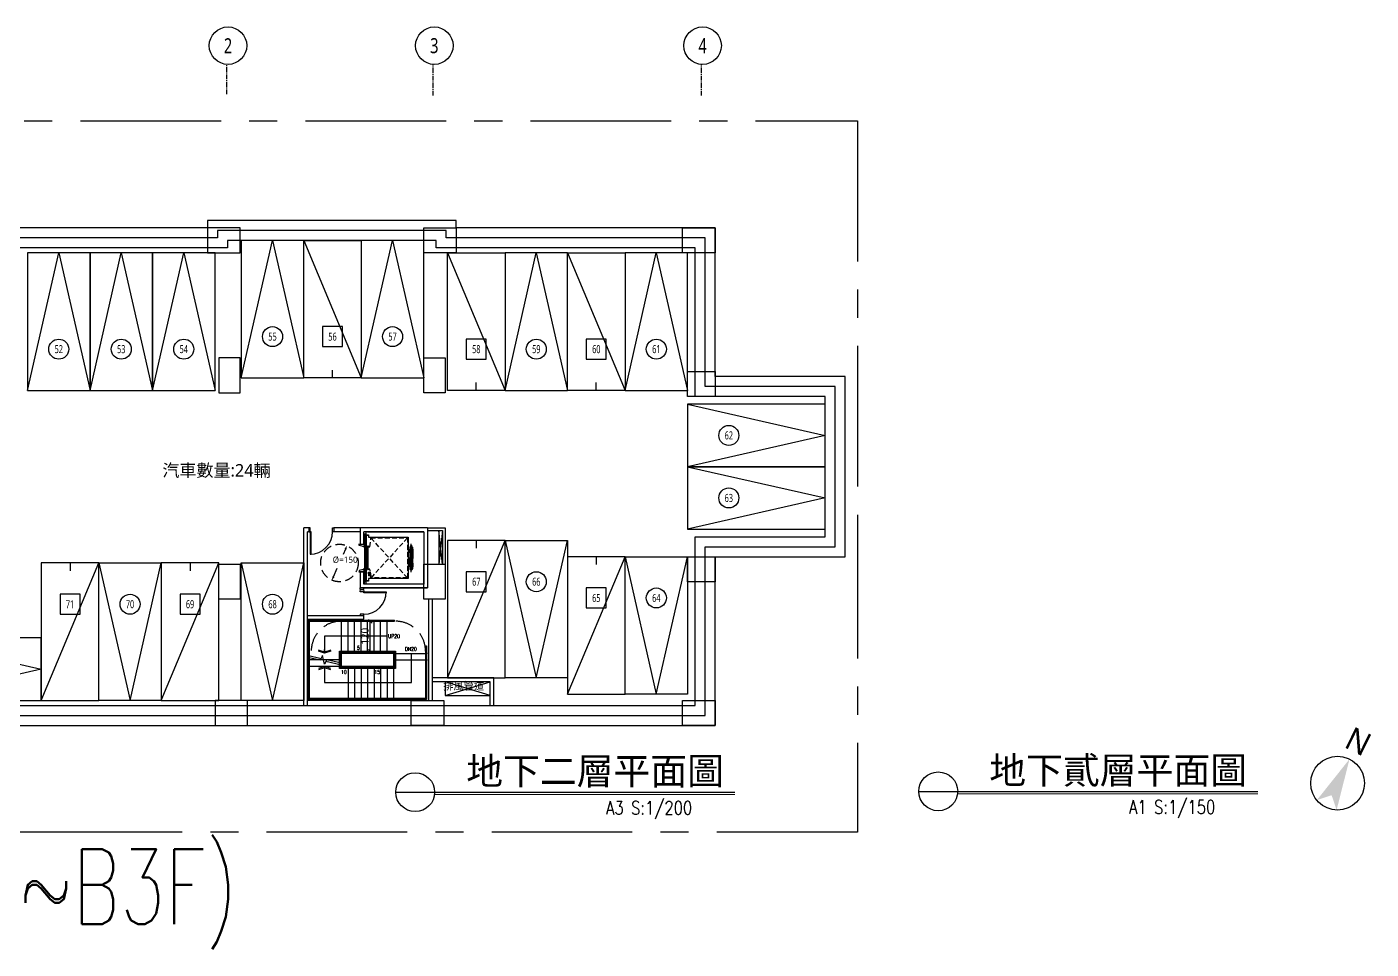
# Model space of a CAD drawing. Header units: millimetres. Extents: x -3377 to 119122, y -22007 to 15479.
# Drawn here: x 15987 to 21364, y 7810 to 11498 of the extents above; entities that cross this region are included whole.
import ezdxf
from ezdxf.enums import TextEntityAlignment as Align

# ---------------------------------------------------------------- set-up
doc = ezdxf.new("R2010")
doc.units = ezdxf.units.MM
doc.header["$LTSCALE"] = 150
doc.header["$MEASUREMENT"] = 0
for name, pattern in [('CENTER', [2, 1.25, -0.25, 0.25, -0.25]), ('CONTINOUS', [0]), ('DIVIDE2', [15.875, 6.35, -3.175, 0, -3.175, 0, -3.175]), ('DOT', [0.25, 0, -0.25]), ('HIDDEN', [0.375, 0.25, -0.125]), ('HIDDEN2', [0.1875, 0.125, -0.0625]), ('HIDDENX2', [0.75, 0.5, -0.25]), ('PHANTOM2', [31.750000000000004, 15.875, -3.175, 3.175, -3.175, 3.175, -3.175])]:
    doc.linetypes.add(name, pattern=pattern)
doc.layers.get('0').update_dxf_attribs({"plot": 0})
doc.layers.add('5', color=5, linetype='Continuous', lineweight=13)
for name, color, linetype, plot in [('AREA', 3, 'Continuous', False), ('LABEL', 1, 'Continuous', False), ('S-ARCH', 252, 'Continuous', False)]:
    doc.layers.add(name, color=color, linetype=linetype, plot=plot)
for name, color, linetype in [('BEAM', 251, 'DOT'), ('CENTER', 1, 'CENTER'), ('COL', 1, 'Continuous'), ('Col-Line', 8, 'CENTER'), ('DIM1', 7, 'Continuous'), ('Duct', 1, 'Continuous'), ('GRID', 5, 'CENTER'), ('HIDDEN', 2, 'HIDDEN'), ('OPEN', 4, 'Continuous'), ('OTHER', 4, 'Continuous'), ('PARK', 4, 'Continuous'), ('STAIR', 4, 'Continuous'), ('STAIR3', 7, 'Continuous'), ('TEXT', 2, 'Continuous'), ('TITLE', 6, 'Continuous'), ('WALL', 2, 'Continuous'), ('WALL2', 3, 'Continuous'), ('尺寸標註', 6, 'Continuous'), ('指北針', 7, 'Continuous')]:
    doc.layers.add(name, color=color, linetype=linetype)
doc.styles.add('C1', font='', dxfattribs={"bigfont": 'japanese.shx'})
doc.styles.add('CHINA', font='romans.shx', dxfattribs={"width": 0.8, "bigfont": 'china.shx'})
doc.styles.add('CS4', font='romans.shx', dxfattribs={"width": 0.7, "height": 45, "bigfont": 'lsp.shx'})
doc.styles.add('CT', font='')
doc.styles.add('ET', font='simplex.shx', dxfattribs={"width": 0.8})
doc.styles.add('HH', font='')
doc.styles.get('C1').set_extended_font_data('微軟正黑體')
doc.styles.get('CT').set_extended_font_data('DFKai-SB')
doc.styles.get('HH').set_extended_font_data('Microsoft JhengHei')
doc.dimstyles.new('1-1', dxfattribs={"dimtxt": 20, "dimasz": 8, "dimexe": 10, "dimexo": 0, "dimgap": 10, "dimtad": 1, "dimdsep": 46, "dimtxsty": 'C1', "dimblk": 'OBLIQUE', "dimblk1": 'OBLIQUE', "dimblk2": 'ARROW', "dimcen": 10, "dimaunit": 1, "dimadec": 0, "dimazin": 0, "dimtfac": 1, "dimtix": 1, "dimtmove": 2, "dimatfit": 3, "dimldrblk": 'DIMC', "dimfxl": 0, "dimtolj": 1, "dimarcsym": 0})
doc.dimstyles.new('DIMAA', dxfattribs={"dimscale": 100, "dimtxt": 0.25, "dimasz": 0.15, "dimexe": 0.2, "dimexo": 0, "dimgap": 0.09, "dimtad": 1, "dimdec": 4, "dimdsep": 46, "dimtxsty": 'C1', "dimblk": 'ARROW', "dimblk1": 'ARROW', "dimblk2": 'ARROW', "dimsah": 1, "dimcen": 0.5, "dimadec": 4, "dimazin": 0, "dimtfac": 1, "dimtix": 1, "dimtmove": 2, "dimatfit": 3, "dimfxl": 0, "dimtolj": 1, "dimarcsym": 0})

# ---------------------------------------------------------------- blocks, each defined once
blk = doc.blocks.new('_Oblique')
at = {"color": 0, "linetype": 'ByBlock', "lineweight": -2}
blk.add_line((-0.5, -0.5), (0.5, 0.5), dxfattribs=at)
blk = doc.blocks.new('*D152')
at = {"layer": 'DEFPOINTS', "color": 0, "transparency": 16777216}
for p in [(-62.27645558468797, -358.0000491866468), (25.8204152972685, -358.0000491866468), (-62.27645558468797, -478.0000491866469)]:
    blk.add_point(p, dxfattribs=at)
at = {"layer": '尺寸標註', "color": 0, "lineweight": -2, "transparency": 16777216}
for p, q in [((-62.27645558468797, -358.0000491866468), (40.8204152972685, -358.0000491866468)), ((25.82041529726853, -478.0000491866469), (25.8204152972685, -358.0000491866468)), ((-62.27645558468797, -478.0000491866469), (40.82041529726853, -478.0000491866469))]:
    blk.add_line(p, q, dxfattribs=at)
at = {"layer": '尺寸標註', "color": 0, "lineweight": -2, "transparency": 16777216, "xscale": 15, "yscale": 15, "zscale": 15}
for p, rotation in [((25.8204152972685, -358.0000491866468), 90), ((25.82041529726853, -478.0000491866469), 270)]:
    blk.add_blockref('_Oblique', p, dxfattribs=dict(at, rotation=rotation))
at = {"layer": '尺寸標註', "color": 0, "transparency": 16777216, "insert": (4.229711617474972, -418.0000491866468), "char_height": 30, "attachment_point": 5, "rotation": 90, "style": 'C1'}
blk.add_mtext('\\A1;120', dxfattribs=at)
blk = doc.blocks.new('ARROW')
blk.add_solid([(0, 0), (-1, 0.3), (-1, -0.3)])
blk = doc.blocks.new('DIMC')
for p, q in [((-1.5, 0), (1.5, 0)), ((0, -1.5), (0, 1.5))]:
    blk.add_line(p, q)
at = {"color": 3}
blk.add_circle((0, 0), 0.5, dxfattribs=at)
blk = doc.blocks.new('*D154')
at = {"layer": 'DEFPOINTS', "color": 0, "linetype": 'HIDDEN', "transparency": 16777216}
for p in [(-67.4859182565451, -56.33401056662296), (-127.4414102368791, -193.8306977317898)]:
    blk.add_point(p, dxfattribs=at)
at = {"layer": 'DIM1', "color": 0, "linetype": 'HIDDEN', "lineweight": -2, "transparency": 16777216}
for p, q in [((-73.48146745457842, -70.0836792831398), (-82.40321369393683, -90.5440326406343)), ((-121.4458610388457, -180.0810290152729), (-101.5826626836734, -134.528505299237))]:
    blk.add_line(p, q, dxfattribs=at)
at = {"layer": 'DIM1', "color": 0, "linetype": 'HIDDEN', "lineweight": -2, "transparency": 16777216, "xscale": 15, "yscale": 15, "zscale": 15}
for p, rotation in [((-67.48591825654512, -56.33401056662295), 66.44036961760663), ((-127.4414102368792, -193.8306977317897), 246.4403696176067)]:
    blk.add_blockref('ARROW', p, dxfattribs=dict(at, rotation=rotation))
at = {"layer": 'DIM1', "color": 0, "linetype": 'HIDDEN', "transparency": 16777216, "insert": (-74.40639266731891, -112.5362996642479), "char_height": 25, "attachment_point": 5, "rotation": 359.9999, "style": 'C1'}
blk.add_mtext('\\A1;%%c=150', dxfattribs=at)
blk = doc.blocks.new('A$C1C4E4EF5')
at = {"color": 252}
for p, q in [((300.0004366111025, 4.999950813355099), (300.0004366111025, -130.0032118320014)), ((315.0004366111025, -130.0032118319996), (300.0004366111025, 4.999950813355099)), ((315.0004366111025, 4.999950813355099), (300.0004366111025, -130.0032118320014)), ((324.8675551666965, -600), (324.8675551666965, -655.0000491866449)), ((324.8675551666965, -655.0000491866449), (505.0004366111243, -600)), ((505.0004366111243, -655.0000491866449), (324.8675551666965, -600)), ((324.8675551666965, -655.0000491866449), (505.0004366111243, -655.0000491866449))]:
    blk.add_line(p, q, dxfattribs=at)
at = {"color": 252, "ltscale": 10}
for p, q in [((1.849999900005059, -22), (1.849999900005059, -10)), ((1.849999900005059, -188), (1.849999900005059, -210))]:
    blk.add_line(p, q, dxfattribs=at)
at = {"color": 252, "linetype": 'HIDDEN2'}
for p, q in [((174.4999996999977, -25.00000109997927), (28.49999969999772, -184.9999988999916)), ((174.4999996999977, -184.9999988999916), (28.49999969999772, -25.00000109997927))]:
    blk.add_line(p, q, dxfattribs=at)
at = {"color": 252, "ltscale": 10}
for points in [[(0, -48.49999979999848), (0, -49.99999979999848), (1.199999899996328, -55.5999998000043), (2.199999899996328, -55.5999998000043), (2.199999899996328, -59.99999979999848), (-2.800000100003672, -59.99999979999848), (-2.800000100003672, -56.0999998000043), (-2.800000100003672, -58.99999979999848), (-18, -54.99999979999848), (-18, -48.49999979999848), (-18, -49.99999979999848), (-15, -49.99999979999848), (-15, -48.49999979999848), (-15, -49.99999979999848), (0, -49.99999979999848)], [(7.799999800001387, -105), (7.799999800001387, -103.1999999999825), (6.699999799995567, -103.1999999999825), (6.699999799995567, -58.49999989999924), (2.699999899996328, -58.49999989999924), (2.699999899996328, -151.4999993499951), (6.699999799995567, -151.4999993499951), (6.699999799995567, -106.7999999999884), (7.799999800001387, -106.7999999999884), (7.799999800001387, -105)], [(194.9999992941885, -62.00000075000571), (184.9999992941885, -62.00000075000571), (194.9999992941885, -147.9999992499943), (184.9999992941885, -62.00000075000571), (194.9999992941885, -62.00000075000571), (194.9999992941885, -147.9999992499943), (184.9999992941885, -147.9999992499943), (184.9999992941885, -62.00000075000571), (184.9999992941885, -147.9999992499943), (194.9999992941885, -62.00000084997737)], [(0, -161.5000002000015), (0, -160.0000002000015), (1.199999899996328, -154.4000001999957), (2.199999899996328, -154.4000001999957), (2.199999899996328, -150.0000002000015), (-2.800000100003672, -150.0000002000015), (-2.800000100003672, -153.9000001999957), (-2.800000100003672, -151.0000002000015), (-18, -155.0000002000015), (-18, -161.5000002000015), (-18, -160.0000002000015), (-15, -160.0000002000015), (-15, -161.5000002000015), (-15, -160.0000002000015), (0, -160.0000002000015)]]:
    blk.add_lwpolyline(points, dxfattribs=at)
at = {"color": 252, "linetype": 'DIVIDE2'}
for points in [[(1.029999899998074, -155.1933335994545), (1.029999899998074, -197.5), (7.029999899998074, -197.5), (7.029999899998074, -12.5), (1.029999899998074, -12.5), (1.029999899998074, -54.80666640054551)], [(19.09999990000506, -187.4999989999924), (19.09999990000506, -197.8999999999942), (10.49999989999924, -197.8999999999942), (10.49999989999924, -12.10000000000582), (19.09999990000506, -12.10000000000582), (19.09999990000506, -22.50000099997851)]]:
    blk.add_lwpolyline(points, dxfattribs=at)
at = {"color": 252, "ltscale": 10}
for points in [[(5.529999899998074, -22), (5.529999899998074, -10), (1.529999899998074, -10), (1.529999899998074, -22)], [(17.99999969999772, -151.5000001000008), (17.99999969999772, -58.49999989999924), (14.19999979999557, -58.49999989999924), (14.19999979999557, -151.5000001000008)], [(5.529999899998074, -188), (5.529999899998074, -200), (1.529999899998074, -200), (1.529999899998074, -188)]]:
    blk.add_lwpolyline(points, close=True, dxfattribs=at)
at = {"color": 252, "linetype": 'PHANTOM2'}
blk.add_lwpolyline([(7.499999899999239, -192.5), (7.499999899999239, -17.5), (2.199999899996328, -17.5), (2.199999899996328, -192.5)], close=True, dxfattribs=at)
blk.add_lwpolyline([(10.49999989999924, -104.9999999499996), (10.49999989999924, -13.5), (18.49999989999924, -13.5), (18.49999989999924, -22.50000109997927), (176.9999996999977, -22.50000109997927), (176.9999996999977, -187.4999988999916), (18.49999989999924, -187.4999988999916), (18.49999989999924, -196.5), (10.49999989999924, -196.5), (10.49999989999924, -105.0000000500004)], dxfattribs=at)
at = {"color": 252, "linetype": 'HIDDEN2'}
for points in [[(18.49999969999772, -56.99999994999962), (18.49999969999772, -59.99999984999886), (24.49999969999772, -59.99999984999886), (28.49999969999772, -25.00000109997927), (174.4999996999977, -25.00000109997927), (174.4999996999977, -184.9999988999916), (28.49999969999772, -184.9999988999916), (24.49999969999772, -150.0000001500011), (18.49999969999772, -150.0000001500011), (18.49999969999772, -153.0000000500004)], [(20.45613627946295, -176.3895045366371), (26.91595393727766, -175.6678703996586), (18.79082673259836, -161.4822330185852), (26.91595393727766, -175.6678703996586), (20.45613627946295, -176.3895045366371), (18.79082673259836, -161.4822330185852), (25.25064439042762, -160.7605988816067), (26.91595393727766, -175.6678703996586), (25.25064439042762, -160.7605988816067), (20.45613626835984, -176.3895044372475)], [(25.25064439042762, -160.7605988816067), (25.1673789130873, -160.0152353057056), (25.66428796369291, -159.9597249874787), (27.49612846522359, -176.3577236573328), (26.99921941461798, -176.4132339755597), (26.91595393727766, -175.6678703996586)]]:
    blk.add_lwpolyline(points, dxfattribs=at)
at = {"color": 252, "ltscale": 10}
for points in [[(185.9999992941885, -61.54999999998836), (193.9999992941885, -61.54999999998836), (193.9999992941885, -58.19999999998254), (192.4999992941885, -56.69999999998254), (191.0999992941797, -56.69999999998254), (191.0999992941797, -60.29999999998836, -0.4142135623730952), (190.8999992941826, -60.5), (189.0999992941797, -60.5, -0.4142135623729937), (188.8999992941826, -60.29999999998836), (188.8999992941826, -56.69999999998254), (187.4999992941885, -56.69999999998254), (185.9999992941885, -58.19999999998254), (185.9999992941885, -62), (193.9999992941885, -62), (193.9999992941885, -61.54999999998836)], [(185.9999992941885, -148.4499999999825), (193.9999992941885, -148.4499999999825), (193.9999992941885, -151.7999999999884), (192.4999992941885, -153.2999999999884), (191.0999992941797, -153.2999999999884), (191.0999992941797, -149.6999999999825, 0.4142135623730952), (190.8999992941826, -149.5), (189.0999992941797, -149.5, 0.4142135623729937), (188.8999992941826, -149.6999999999825), (188.8999992941826, -153.2999999999884), (187.4999992941885, -153.2999999999884), (185.9999992941885, -151.7999999999884), (185.9999992941885, -148), (193.9999992941885, -148), (193.9999992941885, -148.4499999999825)]]:
    blk.add_lwpolyline(points, format="xyb", dxfattribs=at)
for centre in [(3.329999900000985, -13.5), (3.329999900000985, -13.5), (3.329999900000985, -18.5), (3.329999900000985, -18.5), (3.329999900000985, -191.5), (3.329999900000985, -191.5), (3.329999900000985, -196.5), (3.329999900000985, -196.5)]:
    blk.add_circle(centre, 0.425, dxfattribs=at)
at = {"color": 252, "linetype": 'HIDDENX2'}
for centre, start, end in [((-90.28432092599542, -477.9923623965969), 89.38605115635305, 179.8934495320331), ((127.001505918226, -478.0000491866467), 0, 90)]:
    blk.add_arc(centre, 120, start, end, dxfattribs=at)
at = {"layer": '5', "color": 252, "linetype": 'Continuous'}
for points in [[(283.2729136530543, -1050.635732698079), (1484.001492771567, -1050.635732698079)], [(2375.13537204593, -1047.604142262376), (3575.863951164443, -1047.604142262376)]]:
    blk.add_lwpolyline(points, dxfattribs=at)
at = {"layer": 'AREA', "color": 252}
blk.add_lwpolyline([(-584.9995633889121, 1174.999950813353), (-1835.22866767973, 1174.999950813353, 1.444325545964215), (-2553.351279608047, -734.9999999999945), (-1476.213491711569, -735), (1365.000436611102, -735), (1365.000436611102, -60), (1885.000436611102, -60), (1885.000436611102, 580), (1365.000436611102, 580), (1365.000436611102, 1174.999950813353), (330.000873222205, 1174.999950813357), (330.000873222205, 1205.000000000004), (-584.9995633889121, 1205.000000000002)], format="xyb", close=True, dxfattribs=at)
at = {"layer": 'BEAM', "color": 252, "linetype": 'HIDDEN'}
blk.add_line((7.499999899999239, 0), (7.499999899999239, -210), dxfattribs=at)
at = {"layer": 'CENTER', "color": 252}
blk.add_line((189.9999992999947, -162.0768836202333), (189.9999992999947, -47.92311637976673), dxfattribs=at)
at = {"layer": 'COL', "color": 252}
for points in [[(-495, 1214.999950813353), (-625.0000000000146, 1214.999950813353), (-625.0000000000146, 1114.999950813353), (-495, 1114.999950813353)], [(-494.9989306928619, 1215.000000000002), (-624.9989306928619, 1215.000000000002), (-624.9989306928619, 1115.000000000002), (-494.9989306928619, 1115.000000000002)], [(240.0004366111025, 1214.999950813353), (370.0004366111025, 1214.999950813353), (370.0004366111025, 1114.999950813353), (240.0004366111025, 1114.999950813353)], [(240.0015059182479, 1215.000000000002), (370.0015059182479, 1215.000000000002), (370.0015059182479, 1115.000000000002), (240.0015059182479, 1115.000000000002)], [(1275.000436611102, 1214.999950813353), (1405.000436611102, 1214.999950813353), (1405.000436611102, 1114.999950813353), (1275.000436611102, 1114.999950813353)], [(1275.001505918248, 1215.000000000002), (1405.001505918248, 1215.000000000002), (1405.001505918248, 1115.000000000002), (1275.001505918248, 1115.000000000002)], [(-494.9995633889048, 694.9999508133533), (-579.9995633889048, 694.9999508133533), (-579.9995633889048, 554.9999508133533), (-494.9995633889048, 554.9999508133533)], [(-494.9984940817594, 695.0000000000018), (-579.9984940817594, 695.0000000000018), (-579.9984940817594, 555.0000000000018), (-494.9984940817594, 555.0000000000018)], [(240.0004366111025, 694.9999508133533), (325.0004366111025, 694.9999508133533), (325.0004366111025, 554.9999508133533), (240.0004366111025, 554.9999508133533)], [(240.0015059182479, 695.0000000000018), (325.0015059182479, 695.0000000000018), (325.0015059182479, 555.0000000000018), (240.0015059182479, 555.0000000000018)], [(1295.000436611102, 639.9999508133533), (1405.000436611102, 639.9999508133533), (1405.000436611102, 539.9999508133533), (1295.000436611102, 539.9999508133533)], [(1295.001505918248, 640.0000000000018), (1405.001505918248, 640.0000000000018), (1405.001505918248, 540.0000000000018), (1295.001505918248, 540.0000000000018)], [(1295.000436611102, -100.0000491866467), (1405.000436611102, -100.0000491866467), (1405.000436611102, -200.0000491866467), (1295.000436611102, -200.0000491866467)], [(1295.001505918248, -99.99999999999818), (1405.001505918248, -99.99999999999818), (1405.001505918248, -199.9999999999982), (1295.001505918248, -199.9999999999982)], [(-579.9995633889048, -130.0000491866467), (-494.9995633889048, -130.0000491866467), (-494.9995633889048, -270.0000491866467), (-579.9995633889048, -270.0000491866467)], [(-579.9984940817594, -129.9999999999982), (-494.9984940817594, -129.9999999999982), (-494.9984940817594, -269.9999999999982), (-579.9984940817594, -269.9999999999982)], [(240.0004366111025, -130.0032118320032), (325.0004366111025, -130.0032118320032), (325.0004366111025, -270.0000491866467), (240.0004366111025, -270.0000491866467)], [(240.0015059182479, -130.0031626453547), (325.0015059182479, -130.0031626453547), (325.0015059182479, -269.9999999999982), (240.0015059182479, -269.9999999999982)], [(-464.9995633889048, -675.0000491866467), (-594.9995633889048, -675.0000491866467), (-594.9995633889048, -775.0000491866467), (-464.9995633889048, -775.0000491866467)], [(-464.9984940817594, -674.9999999999982), (-594.9984940817594, -674.9999999999982), (-594.9984940817594, -774.9999999999982), (-464.9984940817594, -774.9999999999982)], [(190.0004366420981, -675.0000491866467), (320.0004366420981, -675.0000491866467), (320.0004366420981, -775.0000491866467), (190.0004366420981, -775.0000491866467)], [(190.0015059492434, -674.9999999999982), (320.0015059492434, -674.9999999999982), (320.0015059492434, -774.9999999999982), (190.0015059492434, -774.9999999999982)], [(1275.000436611102, -675.0000491866467), (1405.000436611102, -675.0000491866467), (1405.000436611102, -775.0000491866467), (1275.000436611102, -775.0000491866467)], [(1275.001505918248, -674.9999999999982), (1405.001505918248, -674.9999999999982), (1405.001505918248, -774.9999999999982), (1275.001505918248, -774.9999999999982)]]:
    blk.add_lwpolyline(points, close=True, dxfattribs=at)
at = {"layer": 'Col-Line', "color": 252, "linetype": 'ByBlock'}
for centre in [(-542.9995633888902, 1943.646264682871), (282.000436611117, 1943.646264682871), (1355.00043661111, 1943.646264682871)]:
    blk.add_circle(centre, 75, dxfattribs=at)
at = {"layer": 'DIM1', "color": 252, "linetype": 'HIDDEN'}
blk.add_circle((-97.46366424671578, -125.0823541492082), 75, dxfattribs=at)
at = {"layer": 'Duct', "color": 252, "linetype": 'CENTER', "ltscale": 3}
for points in [[(-3833.348383988123, -1201.484512361967), (-3833.336702148059, 55.73705917348707), (-3833.354467666279, 1643.229578746184), (1974.900436611104, 1643.099950813361), (1974.381336144579, 55.6495608816258), (1973.966734901827, -1201.484512361967), (-1007.819964386312, -1201.481622913539)], [(-3833.348383988123, -1201.484512361967), (-3833.336702148066, 55.73705917348707), (-3833.354467666286, 1643.229578746184), (1974.900436611104, 1643.099950813361), (1974.381336144579, 55.6495608816258), (1973.966734901827, -1201.484512361967), (-1007.819964386319, -1201.481622913539)]]:
    blk.add_lwpolyline(points, close=True, dxfattribs=at)
at = {"layer": 'GRID', "color": 252, "ltscale": 0.1}
for p, q in [((-547.9995633889048, 1749.380951543015), (-547.9995633889048, 1868.646264682886)), ((277.0004366111316, 1744.380951543015), (277.0004366111025, 1868.646264682886)), ((1350.000436611124, 1744.380951543015), (1350.000436611095, 1868.646264682886))]:
    blk.add_line(p, q, dxfattribs=at)
at = {"layer": 'HIDDEN', "color": 252}
blk.add_lwpolyline([(196.4999992921075, -69.50000003958121), (196.4999992921075, -140.5000000395812, -0.414213562373095), (195.9999992921075, -141.0000000395812), (194.5524930731626, -141.0000000395812, 0.3853135861203242), (194.0549744780583, -141.4502481800737), (193.595024106151, -146.0497518990887, -0.3853135861201112), (193.0975055110466, -146.5000000395812), (186.9024930731539, -146.5000000395812, -0.3853135861202469), (186.4049744780496, -146.0497518990887), (185.9450241061568, -141.4502481800737, 0.3853135861201656), (185.4475055110524, -141.0000000395812), (183.9999992921075, -141.0000000395812, -0.4142135623734555), (183.4999992921075, -140.5000000395812), (183.4999992921075, -69.50000003958121, -0.4142135623730978), (183.9999992921075, -69.00000003958121), (185.4475055110524, -69.00000003958121, 0.3853135861203243), (185.9450241061568, -68.54975189908873), (186.4049744780496, -63.95024818007369, -0.3853135861201655), (186.9024930731539, -63.50000003958121), (193.0975055110466, -63.50000003958121, -0.3853135861201125), (193.595024106151, -63.95024818007369), (194.0549744780583, -68.54975189908873, 0.3853135861201111), (194.5524930731626, -69.00000003958121), (195.9999992921075, -69.00000003958121, -0.414213562373095), (196.4999992921075, -69.50000003958121, -0.9999999999999999)], format="xyb", dxfattribs=at)
at = {"layer": 'LABEL', "color": 252}
for points in [[(127.8930502566363, -1041.499872831939), (1484.001492771567, -1041.499876903445)], [(2219.755508649512, -1038.468282396235), (3575.863951164443, -1038.468286467742)]]:
    blk.add_lwpolyline(points, dxfattribs=at)
at = {"layer": 'LABEL', "color": 252, "linetype": 'Continuous'}
for centre in [(205.6531030941696, -1041.499874867692), (2297.515561487045, -1038.468284431989)]:
    blk.add_arc(centre, 77.76005283753096, 180.0000014999924, 179.9999985000077, dxfattribs=at)
at = {"layer": 'OPEN', "color": 252, "linetype": 'Continuous'}
for p, q in [((-215, 15), (-220, 15)), ((-220, 0), (-215, 0)), ((-215, 0), (-215, 15)), ((-215, 0), (-215, -90)), ((-210, 0), (-215, 0)), ((-210, -90), (-210, 0)), ((-125, 0), (-125, 15)), ((-125, 15), (-120, 15)), ((-120, 0), (-125, 0)), ((-215, -90), (-210, -90)), ((-14.99849408175214, -239.9996503710954), (-14.99849408175214, -234.9996503710954)), ((0.001505918247858062, -239.9996503710954), (-14.99849408175214, -239.9996503710954)), ((0.001505918247858062, -234.9996503710954), (0.001505918247858062, -239.9996503710954)), ((0.001505918247858062, -239.9996503710954), (90.00150591824786, -239.9996503710954)), ((0.001505918247858062, -244.9996503710954), (0.001505918247858062, -239.9996503710954)), ((90.00150591824786, -244.9996503710954), (0.001505918247858062, -244.9996503710954)), ((90.00150591824786, -239.9996503710954), (90.00150591824786, -244.9996503710954)), ((0.001505918247858062, -329.9996503710954), (-14.99849408175214, -329.9996503710954)), ((-14.99849408175214, -329.9996503710954), (-14.99849408175214, -334.9996503710954)), ((0.001505918247858062, -334.9996503710954), (0.001505918247858062, -329.9996503710954))]:
    blk.add_line(p, q, dxfattribs=at)
for centre in [(-215, 0), (0.001505918247858062, -239.9996503710954)]:
    blk.add_arc(centre, 90, 270, 0, dxfattribs=at)
at = {"layer": 'OTHER', "color": 252}
for p, q in [((-224.9984940817594, -493.8005649383103), (-170.4970563350362, -506.7473825533452)), ((-88.99849408175942, -533.352496856296), (-151.3848195140599, -519.2646667516019))]:
    blk.add_line(p, q, dxfattribs=at)
blk.add_lwpolyline([(-88.99849408175942, -525.1510614179679), (-147.8668714854866, -511.8576402451072), (-156.6617415569126, -530.3752065113731), (-165.220134292169, -494.9973215309928), (-174.0150043636022, -514.15440905984), (-224.9984940817594, -502.6415216391906)], dxfattribs=at)
at = {"layer": 'PARK', "color": 252}
for p, q in [((-239.9995633888975, 1165), (-9.999563388897514, 615)), ((335, 1114.999950813351), (565, 564.9999508133515)), ((815, 1115), (1045, 565)), ((-124.9995633888975, 615), (-124.9995633888975, 646.4987170680979)), ((450, 564.9999508133515), (450, 596.4986678814494)), ((930, 565), (930, 596.4987170680979)), ((335, -585), (565, -35)), ((450, -35), (450, -66.4987170680979)), ((815, -650), (1045, -100)), ((930, -100), (930, -131.4987170680979)), ((-1290.000000000015, -675), (-1060.000000000015, -125)), ((-1175.000000000015, -125), (-1175.000000000015, -156.4987170680979)), ((-810.0000000000146, -675), (-580.0000000000146, -125)), ((-695.0000000000146, -125), (-695.0000000000146, -156.4987170680979))]:
    blk.add_line(p, q, dxfattribs=at)
for points in [[(-489.9995633888975, 615), (-239.9995633888975, 615), (-239.9995633888975, 1165), (-489.9995633888975, 1165), (-489.9995633888975, 615), (-364.9995633888975, 1165), (-239.9995633888975, 615)], [(-9.999563388897514, 615), (-239.9995633888975, 615), (-239.9995633888975, 1165), (-9.999563388897514, 1165), (-9.999563388897514, 615), (-124.9995633888975, 615), (-239.9995633888975, 615)], [(-9.999563388897514, 615), (240.0004366111025, 615), (240.0004366111025, 1165), (-9.999563388897514, 1165), (-9.999563388897514, 615), (115.0004366111025, 1165), (240.0004366111025, 615)], [(-1345.000000000015, 565), (-1095.000000000015, 565), (-1095.000000000015, 1115), (-1345.000000000015, 1115), (-1345.000000000015, 565), (-1220.000000000015, 1115), (-1095.000000000015, 565)], [(-1095.000000000015, 565), (-845.0000000000146, 565), (-845.0000000000146, 1115), (-1095.000000000015, 1115), (-1095.000000000015, 565), (-970.0000000000146, 1115), (-845.0000000000146, 565)], [(-845.0000000000146, 565), (-595.0000000000146, 565), (-595.0000000000146, 1115), (-845.0000000000146, 1115), (-845.0000000000146, 565), (-720.0000000000146, 1115), (-595.0000000000146, 565)], [(565, 564.9999508133515), (335, 564.9999508133515), (335, 1114.999950813351), (565, 1114.999950813351), (565, 564.9999508133515), (450, 564.9999508133515), (335, 564.9999508133515)], [(565, 565), (815, 565), (815, 1115), (565, 1115), (565, 565), (690, 1115), (815, 565)], [(1045, 565), (815, 565), (815, 1115), (1045, 1115), (1045, 565), (930, 565), (815, 565)], [(1045, 565), (1295, 565), (1295, 1115), (1045, 1115), (1045, 565), (1170, 1115), (1295, 565)], [(1295, 510), (1295, 260), (1845, 260), (1845, 510), (1295, 510), (1845, 385), (1295, 260)], [(1295, 260), (1295, 10), (1845, 10), (1845, 259.9999999999998), (1295, 260), (1845, 135), (1295, 10)], [(565, -35), (335, -35), (335, -585), (565, -585), (565, -35), (450, -35), (335, -35)], [(565, -35), (815, -35), (815, -585), (565, -585), (565, -35), (690, -585), (815, -35)], [(1045, -100), (815, -100), (815, -650), (1045, -650), (1045, -100), (930, -100), (815, -100)], [(1045, -100), (1295, -100), (1295, -650), (1045, -650), (1045, -100), (1170, -650), (1295, -100)], [(-1060.000000000015, -125), (-1290.000000000015, -125), (-1290.000000000015, -675), (-1060.000000000015, -675), (-1060.000000000015, -125), (-1175.000000000015, -125), (-1290.000000000015, -125)], [(-1060.000000000015, -125), (-810.0000000000146, -125), (-810.0000000000146, -675), (-1060.000000000015, -675), (-1060.000000000015, -125), (-935.0000000000146, -675), (-810.0000000000146, -125)], [(-580.0000000000146, -125), (-810.0000000000146, -125), (-810.0000000000146, -675), (-580.0000000000146, -675), (-580.0000000000146, -125), (-695.0000000000146, -125), (-810.0000000000146, -125)], [(-490, -125), (-240, -125), (-240, -675), (-490, -675), (-490, -125), (-365, -675), (-240, -125)], [(-1840.000000000015, -425), (-1840.000000000015, -675), (-1290.000000000015, -675), (-1290.000000000015, -425), (-1840.000000000015, -425), (-1290.000000000015, -550), (-1840.000000000015, -675)]]:
    blk.add_lwpolyline(points, dxfattribs=at)
at = {"layer": 'PARK', "color": 252, "linetype": 'Continuous'}
for points in [[(-164.9995633888902, 740), (-84.99956338886841, 740), (-84.99956338889024, 820), (-164.9995633888902, 820)], [(410.0000000000073, 689.9999508133515), (490.0000000000291, 689.9999508133515), (490.0000000000073, 769.9999508133515), (410.0000000000073, 769.9999508133515)], [(890.0000000000073, 690), (970.0000000000291, 690), (970.0000000000073, 770), (890.0000000000073, 770)], [(410.0000000000073, -240), (490.0000000000291, -240), (490.0000000000073, -160), (410.0000000000073, -160)], [(-1215.000000000007, -330), (-1134.999999999985, -330), (-1135.000000000007, -250), (-1215.000000000007, -250)], [(-735.0000000000073, -330), (-654.9999999999854, -330), (-655.0000000000073, -250), (-735.0000000000073, -250)], [(890.0000000000073, -305), (970.0000000000291, -305), (970.0000000000073, -225), (890.0000000000073, -225)]]:
    blk.add_lwpolyline(points, close=True, dxfattribs=at)
at = {"layer": 'PARK', "color": 252}
for centre in [(-364.9995633888975, 780), (115.0004366111025, 780), (-1220.000000000015, 730), (-970.0000000000146, 730), (-720.0000000000146, 730), (690, 730), (1170, 730), (1460, 385), (1460, 135), (690, -200), (-935.0000000000146, -290), (-365, -290), (1170, -265)]:
    blk.add_circle(centre, 40, dxfattribs=at)
at = {"layer": 'STAIR', "color": 252, "linetype": 'CONTINOUS'}
for p, q in [((-88.99849408175942, -478.0000491866467), (-88.99849408175942, -357.9996503710954)), ((-62.99849408176669, -478.0000491866467), (-62.99849408176669, -357.9996503710954)), ((-36.99849408176669, -478.0000491866467), (-36.99849408176669, -357.9996503710954)), ((-10.99849408176669, -478.0000491866467), (-10.99849408176669, -357.9996503710954)), ((15.00150591823331, -478.0000491866467), (15.00150591823331, -357.9996503710954)), ((41.00150591823331, -478.0000491866467), (41.00150591823331, -357.9996503710954)), ((67.00150591822603, -478.0000491866467), (67.00150591822603, -357.9996503710954)), ((93.00150591822603, -478.0000491866467), (93.00150591822603, -357.9996503710954)), ((123.001505918226, -357.9996503710954), (123.001505918226, -353.9996503710954)), ((247.001505918226, -456.0000491866467), (251.001505918226, -456.0000491866467)), ((119.001505918226, -486.6395704491988), (247.001505918226, -486.6395704491988)), ((119.001505918226, -512.6395704491988), (247.001505918226, -512.6395704491988)), ((251.001505918226, -486.0000491866467), (255.001505918226, -486.0000491866467)), ((251.001505918226, -512.6395704491988), (255.001505918226, -512.6395704491988)), ((-62.99849408177397, -546.9996012052798), (-62.99849408177397, -674.9999999999982)), ((-36.99849408177397, -546.9996012052798), (-36.99849408177397, -674.9999999999982)), ((-10.99849408177397, -546.9996012052798), (-10.99849408177397, -674.9999999999982)), ((15.00150591822603, -546.9996012052798), (15.00150591822603, -674.9999999999982)), ((41.00150591822603, -546.9996012052798), (41.00150591822603, -674.9999999999982)), ((67.00150591822603, -546.9996012052798), (67.00150591822603, -674.9999999999982)), ((93.00150591822603, -546.9996012052798), (93.00150591822603, -674.9999999999982)), ((119.001505918226, -546.9996012052798), (119.001505918226, -674.9999999999982))]:
    blk.add_line(p, q, dxfattribs=at)
for points in [[(251.001505918226, -456.0000491866467), (251.001505918226, -671.0000000000091), (-220.9984940817594, -670.9999999999982), (-220.9984940817594, -353.9996503710954), (123.001505918226, -353.9996503710954)], [(247.001505918226, -456.0000491866467), (247.001505918226, -667.0000000000091), (-216.9984940817594, -666.9999999999982), (-216.9984940817594, -357.9996503710954), (123.001505918226, -357.9996503710954)], [(-220.9984940817594, -503.5447856161591), (-220.9984940817594, -670.9999999999982), (251.001505918226, -671.0000000000091), (251.001505918226, -456.0000491866467)], [(-96.99849408175942, -512.9996012052798), (-216.9984940817594, -512.9996012052798)], [(-96.99849408175942, -538.9996012052798), (-216.9984940817594, -538.9996012052798)]]:
    blk.add_lwpolyline(points, dxfattribs=at)
for points in [[(-96.99849408175942, -478.0000491866467), (127.001505918226, -478.0000491866467), (127.001505918226, -546.9996012052798), (-96.99849408175942, -546.9996012052798)], [(-92.99849408175942, -482.0000491866467), (123.001505918226, -482.0000491866467), (123.001505918226, -542.9996012052798), (-92.99849408175942, -542.9996012052798)], [(-88.99849408175942, -486.0000491866467), (119.001505918226, -486.0000491866467), (119.001505918226, -538.9996012052798), (-88.99849408175942, -538.9996012052798)]]:
    blk.add_lwpolyline(points, close=True, dxfattribs=at)
at = {"layer": 'STAIR3', "color": 252}
for p, q in [((-156.9984940817594, -481.360079942755), (-156.9984940817594, -471.3600799427277)), ((-156.9984940817594, -543.9996012052525), (-156.9984940817594, -553.9996012052798)), ((190.0015059492434, -674.9999999999982), (-224.9989306928619, -674.9999999999982))]:
    blk.add_line(p, q, dxfattribs=at)
for points in [[(93.00150591822603, -417.9998497788711), (-156.9984940817594, -417.9998497788711), (-156.9984940817594, -486.3600799427277)], [(-132.2052248299879, -473.3042584287832), (-156.9984940817594, -481.360079942755), (-181.7917633335237, -473.3042584287832)], [(-132.2052248299879, -478.3042584288469), (-156.9984940817594, -486.3600799427277), (-181.7917633335237, -478.3042584288469)], [(-156.9984940817594, -538.9996012052798), (-156.9984940817594, -602.9998006026399), (191.1848468883618, -602.9998006026399), (191.1848468883618, -486.6395704491988)], [(-132.2052248299879, -547.0554227191606), (-156.9984940817594, -538.9996012052798), (-181.7917633335237, -547.0554227191606)], [(-132.2052248299879, -552.0554227192242), (-156.9984940817594, -543.9996012052525), (-181.7917633335237, -552.0554227192242)]]:
    blk.add_lwpolyline(points, dxfattribs=at)
at = {"layer": 'WALL', "color": 252}
for p, q in [((-240, -695), (-240, 15)), ((-220, 15), (-240, 15)), ((-225, -695), (-225, 0)), ((-220, 0), (-225, 0)), ((-220, 15), (-220, 0)), ((-15, 15), (-120, 15)), ((-120, 15), (-120, 0)), ((-15, 0), (-120, 0)), ((255.0004366111025, 15), (-15, 15)), ((-15, 15), (-15, -49.99999979999848)), ((0, -49.99999979999848), (0, 0)), ((240.0004366111025, 0), (0, 0)), ((15, 0), (240.0004366111025, 0)), ((15, 0), (240.0004366111025, 0)), ((240.0004366111025, 0), (240.0004366111025, -210)), ((255.0004366111025, 15), (255.0004366111025, -225)), ((-15, -49.99999979999848), (0, -49.99999979999848)), ((0, -160.0000002000015), (-15, -160.0000002000015)), ((-15, -160.0000002000015), (-15, -225)), ((0, -210), (0, -160.0000002000015)), ((240.0004366111025, -210), (0, -210)), ((-15, -225), (255.0004366111025, -225)), ((255.0004366111025, -225), (-15, -225)), ((-14.99849408175214, -231.7296735190739), (-14.99956338889751, -225.0000491866449)), ((-14.99849408175214, -231.7296735190739), (0.001505918247858062, -231.7296735190739)), ((0.001505918247858062, -231.7296735190739), (0.0004366111024864949, -225.0000491866449)), ((260.0015059492434, -674.9999999999964), (260.0015059492434, -269.9999999999964)), ((275.0015059492434, -674.9999999999964), (275.0015059492434, -269.9999999999964)), ((-224.9984940817594, -334.9996503710954), (0.001505918247858062, -334.9996503710954)), ((-224.9984940817594, -349.9996503710954), (0.001505918247858062, -349.9996503710954)), ((0.001505918247858062, -349.9996503710954), (0.001505918247858062, -334.9996503710954))]:
    blk.add_line(p, q, dxfattribs=at)
for points in [[(-624.9995633889121, 1214.999950813353), (-1820.343714979055, 1214.999950813353, 1.434027653062375), (-2553.351279738272, -774.9999999999945), (-1476.213491711569, -775), (1405.000436611102, -775), (1405.000436611102, -100), (1925.000436611102, -100), (1925.000436611102, 620), (1405.000436611102, 620), (1405.000436611102, 1214.999950813353), (370.000873222205, 1214.999950813357), (370.000873222205, 1245.000000000004), (-624.9995633889121, 1245.000000000002)], [(-544.9995633889121, 1134.999950813353), (-1850.428750647749, 1134.999950813353, 1.455344085426493), (-2553.351279477822, -694.9999999999941), (-1476.213491711569, -695), (1325.000436611102, -695), (1325.000436611102, -20), (1845.000436611102, -20), (1845.000436611102, 540), (1325.000436611102, 540), (1325.000436611102, 1134.999950813353), (290.000873222205, 1134.999950813357), (290.000873222205, 1165.000000000004), (-544.9995633889121, 1165.000000000002)]]:
    blk.add_lwpolyline(points, format="xyb", close=True, dxfattribs=at)
for points in [[(520.0004366111243, -695.0000491866449), (520.0004366111243, -585), (275.0015059492434, -585)], [(505.0004366111243, -695.0000491866449), (505.0004366111243, -600), (275.0015059492434, -600)]]:
    blk.add_lwpolyline(points, dxfattribs=at)
at = {"layer": 'WALL2', "color": 252}
for points in [[(255.0004366111025, 14.9999508133551), (325.0004366111025, 14.9999508133551), (325.0004366111025, -130.0032118319996)], [(255.0004366111025, 4.999950813355099), (315.0004366111025, 4.999950813355099), (315.0004366111025, -130.0032118319996)]]:
    blk.add_lwpolyline(points, dxfattribs=at)
at = {"layer": '指北針', "color": 252}
blk.add_circle((3894.669554396969, -1005.523556623683), 107.4494570889969, dxfattribs=at)
for points in [[(3870.799794842176, -1053.654430664104), (3811.552203683044, -1073.618292902109), (3942.409130104708, -909.2618366101435)], [(3942.409130104708, -909.2618366101435), (3890.763658320153, -1112.902025516073), (3870.799794842176, -1053.654430664104)]]:
    blk.add_solid(points, dxfattribs=at)
at = {"layer": 'Col-Line', "color": 252, "style": 'C1', "width": 0.75}
for s, p in [('2', (-542.9995633888757, 1943.646264682886)), ('3', (282.0004366111316, 1943.646264682886)), ('4', (1355.000436611066, 1943.646264682886))]:
    blk.add_text(s, height=60, dxfattribs=at).set_placement(p, align=Align.MIDDLE)
at = {"layer": 'PARK', "color": 252, "style": 'C1', "width": 0.7}
for s, p in [('55', (-364.9995633888975, 780)), ('56', (-124.9995633888975, 780)), ('57', (115.0004366111025, 780)), ('52', (-1220.000000000015, 730)), ('53', (-970.0000000000146, 730)), ('54', (-720.0000000000146, 730)), ('58', (450, 729.9999508133515)), ('59', (690, 730)), ('60', (930, 730)), ('61', (1170, 730)), ('62', (1460, 385)), ('63', (1460, 135)), ('67', (450, -200)), ('66', (690, -200)), ('65', (930, -265)), ('64', (1170, -265)), ('71', (-1175.000000000015, -290)), ('70', (-935.0000000000146, -290)), ('69', (-695.0000000000146, -290)), ('68', (-365, -290))]:
    blk.add_text(s, height=32, dxfattribs=at).set_placement(p, align=Align.MIDDLE)
at = {"layer": 'TEXT', "color": 252, "style": 'CHINA', "width": 0.8}
for s, p in [('UP20', (97.09942860362935, -425.2749308626571)), ('5', (-27.27305898448685, -471.8478140358166)), ('DN20', (164.4171759864985, -476.5882827942005)), ('10', (-91.14403688583116, -568.5862089881721)), ('15', (42.50596411911101, -568.5862089881721))]:
    blk.add_text(s, height=15, dxfattribs=at).set_placement(p)
at = {"layer": 'TEXT', "color": 252, "style": 'HH'}
blk.add_text('排風管道', height=30, dxfattribs=at).set_placement((399.3738268126472, -631.7611946664074), align=Align.CENTER)
at = {"layer": 'TEXT', "color": 252, "linetype": 'Continuous', "style": 'CT', "width": 0.9999999964069346}
for s, p in [('地下二層平面圖', (409.5357769999537, -1011.22450887334)), ('地下貳層平面圖', (2501.398235392815, -1008.192918437636))]:
    blk.add_text(s, height=108.0000003029902, dxfattribs=at).set_placement(p)
at = {"layer": 'TEXT', "color": 252, "style": 'ET', "width": 0.799999997125548}
for s, p in [('A3 S:1/200', (1313.379081150953, -1131.193417639042)), ('A1 S:1/150', (3405.241539543815, -1128.161827203339))]:
    blk.add_text(s, height=54.00000015149512, dxfattribs=at).set_placement(p, align=Align.RIGHT)
at = {"layer": 'TITLE', "color": 252, "linetype": 'Continuous', "style": 'HH'}
blk.add_text('汽車數量:24輛', height=50, dxfattribs=at).set_placement((-805.6887761837716, 220.3389488711618))
at = {"layer": '指北針', "color": 252, "style": 'C1'}
blk.add_text('N', height=92.8188809752699, rotation=333.6215793699085, dxfattribs=at).set_placement((3956.902685508045, -880.0371409241679), align=Align.CENTER)
at = {"layer": 'DIM1', "color": 252, "linetype": 'HIDDEN'}
dim = blk.add_diameter_dim_2p(p1=(-127.4414102368826, -193.8306977317911), p2=(-67.48591825654853, -56.33401056662426), text='%%c=150', dimstyle='DIMAA', dxfattribs=at)
dim.commit()
dim.dimension.update_dxf_attribs({"geometry": '*D154', "text_midpoint": (-74.40639266732231, -112.5362996642493), "dimtype": 131, "text_rotation": 359.9999, "insert": (-3.424815986363683e-12, -1.300293206440983e-12)})
at = {"layer": '尺寸標註', "color": 252}
dim = blk.add_linear_dim(base=(25.8204152972685, -358.0000491866468), p1=(-62.27645558468794, -478.0000491866467), p2=(-62.27645558468794, -358.0000491866467), angle=270, dimstyle='1-1', override={"dimtxt": 30, "dimasz": 15, "dimexe": 15, "dimgap": 6}, dxfattribs=at)
dim.commit()
dim.dimension.update_dxf_attribs({"geometry": '*D152', "text_midpoint": (4.229711617474972, -418.0000491866468)})
blk = doc.blocks.new('2021-1102')
blk.add_blockref('A$C1C4E4EF5', (5224.530690549251, -6040.974186264835))

msp = doc.modelspace()

# ---------------------------------------------------------------- block references
at = {"layer": 'S-ARCH'}
msp.add_blockref('2021-1102', (12110.39999997988, 15520.27093853964), dxfattribs=at)

# ---------------------------------------------------------------- texts
at = {"layer": 'DEFPOINTS', "style": 'CS4', "width": 0.7}
msp.add_text('S2-02 地下三層、地下二層 (B2F~B3F)', height=300, dxfattribs=at).set_placement((12260.39999997988, 7910.135469269822))

doc.saveas('drawing.dxf')
